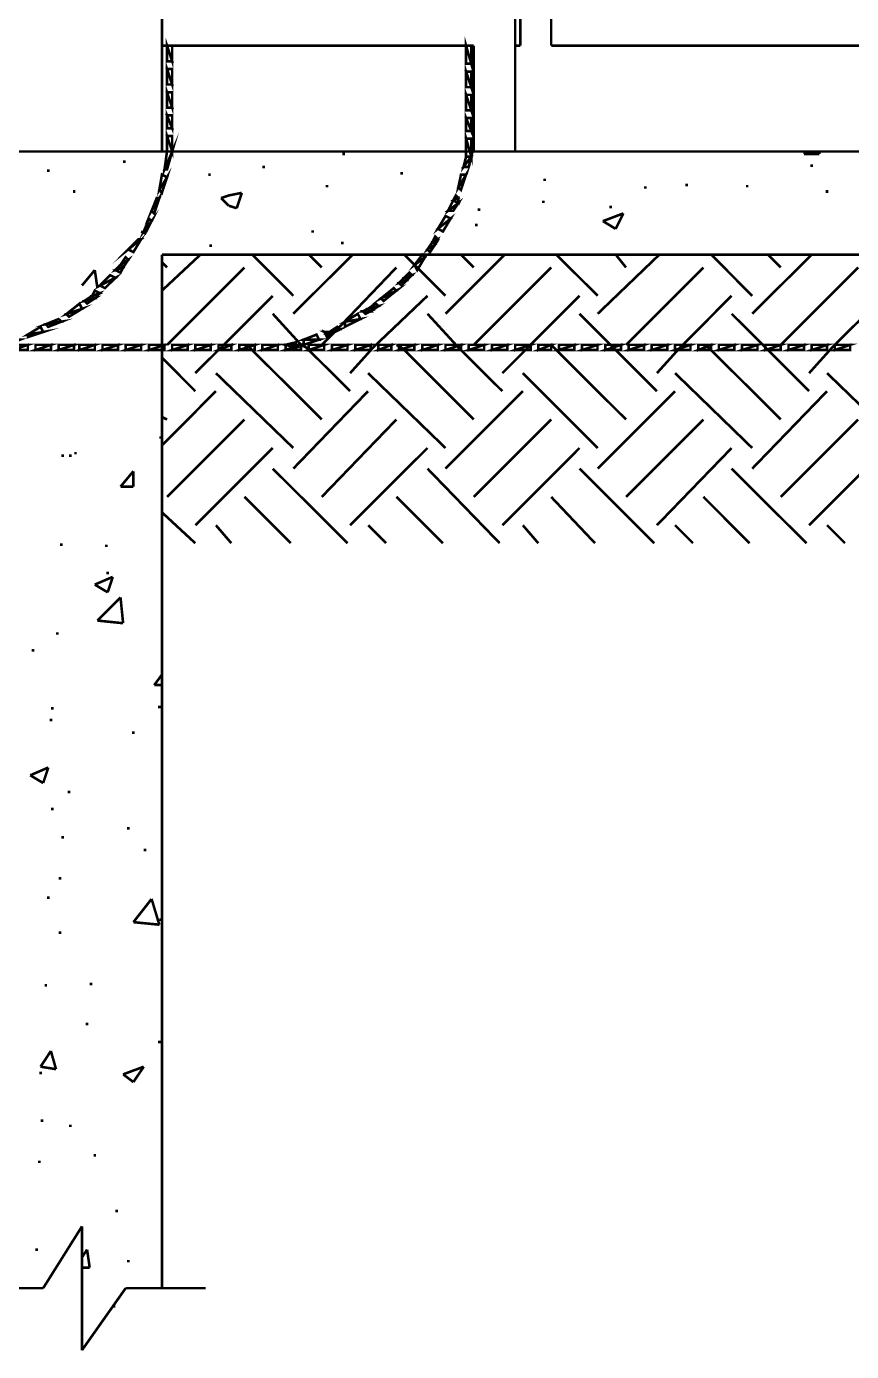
# Model space of a CAD drawing. Extents: x 219 to 1226, y 175 to 465.
# Drawn here: x 317.16 to 330.73, y 189.21 to 211 of the extents above; entities that cross this region are included whole.
import ezdxf

# ---------------------------------------------------------------- set-up
doc = ezdxf.new("R2010")
doc.units = 0
doc.header["$MEASUREMENT"] = 0
for name, color, linetype in [('C00-00-00-BLACK', 7, 'Continuous'), ('C00-FF-00', 3, 'Continuous'), ('C95-49-00', 34, 'Continuous')]:
    doc.layers.add(name, color=color, linetype=linetype)

msp = doc.modelspace()

# ---------------------------------------------------------------- linework, layer by layer
at = {"layer": 'C00-00-00-BLACK', "const_width": 0.0423}
for points in [[(319.392, 249.467), (319.392, 208.943)], [(325.202, 208.943), (325.202, 239.801)], [(325.287, 210.682), (325.287, 239.801)], [(325.794, 210.682), (325.794, 239.801)], [(319.392, 210.682), (324.522, 210.682)], [(324.522, 210.682), (324.522, 208.943)], [(325.287, 210.682), (325.202, 210.682)], [(325.794, 210.682), (357.179, 210.682)], [(403.535, 208.943), (237.877, 208.943)], [(329.952, 208.902), (329.993, 208.943)], [(330.205, 208.902), (330.205, 208.943)], [(318.754, 208.774), (318.796, 208.774)], [(322.36, 208.902), (322.403, 208.902)], [(329.952, 208.902), (330.205, 208.902)], [(330.079, 208.732), (330.079, 208.69)], [(317.523, 208.647), (317.523, 208.605)], [(320.154, 208.563), (320.195, 208.563)], [(321.045, 208.69), (321.088, 208.69)], [(323.334, 208.605), (323.334, 208.563)], [(317.949, 208.309), (317.949, 208.263)], [(322.106, 208.393), (322.106, 208.351)], [(325.667, 208.477), (325.71, 208.477)], [(327.321, 208.351), (327.364, 208.351)], [(328, 208.393), (328.043, 208.393)], [(329.017, 208.393), (329.017, 208.351)], [(330.332, 208.309), (330.332, 208.263)], [(320.365, 208.178), (320.493, 208.221)], [(320.365, 208.178), (320.493, 208.051)], [(320.493, 208.221), (320.706, 208.263)], [(320.622, 208.01), (320.706, 208.263)], [(325.667, 208.137), (325.667, 208.094)], [(320.493, 208.051), (320.622, 208.01)], [(324.606, 208.01), (324.606, 207.967)], [(326.644, 207.798), (326.982, 207.925)], [(326.771, 208.051), (326.771, 208.01)], [(326.855, 207.671), (326.982, 207.925)], [(324.564, 207.755), (324.564, 207.714)], [(326.644, 207.798), (326.855, 207.671)], [(320.195, 207.416), (320.195, 207.375)], [(321.849, 207.628), (321.892, 207.628)], [(322.36, 207.459), (322.36, 207.416)], [(319.392, 207.248), (358.029, 207.248)], [(319.392, 190.251), (319.392, 207.248)], [(318.077, 206.739), (318.288, 206.993)], [(318.331, 206.697), (318.288, 206.993)], [(319.349, 204.24), (319.392, 204.24)], [(317.738, 203.941), (317.781, 203.941)], [(317.865, 203.941), (317.908, 203.941)], [(317.949, 203.982), (317.992, 203.982)], [(318.711, 203.432), (318.923, 203.686)], [(318.923, 203.432), (318.923, 203.686)], [(318.711, 203.432), (318.923, 203.432)], [(317.738, 202.501), (317.738, 202.458)], [(318.457, 202.458), (318.5, 202.458)], [(318.5, 202.032), (318.5, 201.991)], [(318.288, 201.821), (318.584, 201.948)], [(318.288, 201.821), (318.5, 201.694)], [(318.5, 201.694), (318.584, 201.948)], [(318.331, 201.229), (318.711, 201.609)], [(318.754, 201.186), (318.711, 201.609)], [(319.392, 201.44), (319.392, 201.397)], [(318.331, 201.229), (318.754, 201.186)], [(317.65, 201.017), (317.692, 201.017)], [(317.27, 200.763), (317.27, 200.72)], [(319.265, 200.168), (319.392, 200.339)], [(319.265, 200.168), (319.392, 200.168)], [(317.566, 199.786), (317.609, 199.786)], [(319.349, 199.829), (319.349, 199.786)], [(317.566, 199.616), (317.566, 199.575)], [(318.923, 199.406), (318.923, 199.363)], [(317.227, 198.685), (317.523, 198.813)], [(317.439, 198.558), (317.523, 198.813)], [(317.227, 198.685), (317.439, 198.558)], [(317.865, 198.431), (317.865, 198.388)], [(317.566, 198.132), (317.609, 198.132)], [(318.839, 197.836), (318.839, 197.793)], [(317.738, 197.666), (317.781, 197.666)], [(319.093, 197.456), (319.135, 197.456)], [(317.692, 196.99), (317.738, 196.99)], [(317.523, 196.694), (317.523, 196.651)], [(318.923, 196.27), (319.222, 196.651)], [(319.349, 196.228), (319.222, 196.651)], [(319.349, 196.312), (319.392, 196.312)], [(317.692, 196.098), (317.738, 196.098)], [(318.923, 196.27), (319.349, 196.228)], [(317.482, 195.251), (317.482, 195.21)], [(318.204, 195.251), (318.245, 195.251)], [(318.161, 194.617), (318.161, 194.574)], [(317.396, 193.893), (317.566, 194.151)], [(317.65, 193.852), (317.566, 194.151)], [(319.349, 194.319), (319.349, 194.278)], [(317.396, 193.893), (317.65, 193.852)], [(317.396, 193.809), (317.396, 193.767)], [(318.754, 193.767), (319.093, 193.893)], [(318.754, 193.767), (318.923, 193.64)], [(318.923, 193.64), (319.093, 193.893)], [(317.396, 193.005), (317.439, 193.005)], [(317.865, 192.92), (317.908, 192.92)], [(318.288, 192.455), (318.288, 192.412)], [(317.353, 192.328), (317.396, 192.328)], [(318.627, 191.521), (318.67, 191.521)], [(318.077, 191.267), (317.439, 190.251)], [(318.077, 189.231), (318.077, 191.267)], [(317.312, 190.885), (317.353, 190.885)], [(318.077, 190.758), (318.161, 190.885)], [(318.204, 190.589), (318.161, 190.885)], [(318.839, 190.716), (318.839, 190.674)], [(318.077, 190.589), (318.204, 190.589)], [(316.208, 190.251), (317.439, 190.251)], [(318.796, 190.251), (318.077, 189.231)], [(318.796, 190.251), (320.111, 190.251)], [(318.584, 189.952), (318.627, 189.952)]]:
    msp.add_lwpolyline(points, dxfattribs=at)
at = {"layer": 'C00-FF-00', "const_width": 0.0423}
for points in [[(319.561, 210.427), (319.476, 210.682), (319.561, 210.682), (319.561, 210.427)], [(319.476, 210.427), (319.561, 210.427), (319.476, 210.682), (319.476, 210.427)], [(324.48, 210.386), (324.395, 210.682), (324.48, 210.682), (324.48, 210.386)], [(324.395, 210.386), (324.48, 210.386), (324.395, 210.682), (324.395, 210.386)], [(319.561, 210.044), (319.476, 210.298), (319.561, 210.298), (319.561, 210.044)], [(319.476, 210.044), (319.561, 210.044), (319.476, 210.298), (319.476, 210.044)], [(324.48, 210.001), (324.395, 210.256), (324.48, 210.256), (324.48, 210.001)], [(324.395, 210.001), (324.48, 210.001), (324.395, 210.256), (324.395, 210.001)], [(319.561, 209.664), (319.476, 209.917), (319.561, 209.917), (319.561, 209.664)], [(319.476, 209.664), (319.561, 209.664), (319.476, 209.917), (319.476, 209.664)], [(324.48, 209.621), (324.395, 209.875), (324.48, 209.875), (324.48, 209.621)], [(324.395, 209.621), (324.48, 209.621), (324.395, 209.875), (324.395, 209.621)], [(319.476, 209.325), (319.561, 209.325), (319.476, 209.536), (319.476, 209.325)], [(319.561, 209.325), (319.476, 209.536), (319.561, 209.536), (319.561, 209.325)], [(324.48, 209.282), (324.395, 209.494), (324.48, 209.494), (324.48, 209.282)], [(324.395, 209.282), (324.48, 209.282), (324.395, 209.494), (324.395, 209.282)], [(319.476, 208.647), (319.434, 208.647), (319.561, 208.943), (319.476, 208.647)], [(319.561, 208.943), (319.476, 209.198), (319.561, 209.198), (319.561, 208.943)], [(319.476, 208.943), (319.561, 208.943), (319.476, 209.198), (319.476, 208.943)], [(324.395, 208.859), (324.48, 208.859), (324.395, 209.155), (324.395, 208.859)], [(319.434, 208.647), (319.561, 208.943), (319.476, 208.943), (319.434, 208.647)], [(324.48, 208.859), (324.395, 209.155), (324.48, 209.155), (324.48, 208.859)], [(324.353, 208.69), (324.48, 208.859), (324.395, 208.859), (324.353, 208.69)], [(324.437, 208.69), (324.353, 208.69), (324.48, 208.859), (324.437, 208.69)], [(319.349, 208.309), (319.476, 208.52), (319.392, 208.563), (319.349, 208.309)], [(319.392, 208.263), (319.349, 208.309), (319.476, 208.52), (319.392, 208.263)], [(324.267, 208.351), (324.395, 208.563), (324.31, 208.563), (324.267, 208.351)], [(324.31, 208.309), (324.267, 208.351), (324.395, 208.563), (324.31, 208.309)], [(319.265, 207.925), (319.222, 207.967), (319.349, 208.178), (319.265, 207.925)], [(319.222, 207.967), (319.349, 208.178), (319.306, 208.178), (319.222, 207.967)], [(324.183, 207.967), (324.098, 207.967), (324.267, 208.094), (324.183, 207.967)], [(324.098, 207.967), (324.267, 208.094), (324.183, 208.137), (324.098, 207.967)], [(324.183, 208.137), (324.267, 208.178), (324.226, 208.221), (324.183, 208.137)], [(324.267, 208.094), (324.183, 208.137), (324.267, 208.178), (324.267, 208.094)], [(319.093, 207.628), (319.222, 207.798), (319.179, 207.84), (319.093, 207.628)], [(319.135, 207.628), (319.093, 207.628), (319.222, 207.798), (319.135, 207.628)], [(323.93, 207.671), (324.141, 207.84), (324.056, 207.882), (323.93, 207.671)], [(324.014, 207.628), (323.93, 207.671), (324.141, 207.84), (324.014, 207.628)], [(318.839, 207.332), (319.05, 207.501), (319.007, 207.501), (318.839, 207.332)], [(318.923, 207.289), (318.839, 207.332), (319.05, 207.501), (318.923, 207.289)], [(323.76, 207.332), (323.887, 207.416), (323.844, 207.459), (323.76, 207.332)], [(323.802, 207.289), (323.76, 207.332), (323.887, 207.416), (323.802, 207.289)], [(323.844, 207.459), (323.93, 207.501), (323.887, 207.544), (323.844, 207.459)], [(323.887, 207.416), (323.844, 207.459), (323.93, 207.501), (323.887, 207.416)], [(318.711, 207.078), (318.839, 207.162), (318.796, 207.205), (318.711, 207.078)], [(318.754, 207.036), (318.711, 207.078), (318.839, 207.162), (318.754, 207.036)], [(323.548, 207.078), (323.718, 207.205), (323.675, 207.248), (323.548, 207.078)], [(323.591, 206.993), (323.548, 207.078), (323.718, 207.205), (323.591, 206.993)], [(318.627, 206.993), (318.754, 207.036), (318.711, 207.078), (318.627, 206.993)], [(318.711, 206.952), (318.627, 206.993), (318.754, 207.036), (318.711, 206.952)], [(318.373, 206.739), (318.627, 206.866), (318.542, 206.909), (318.373, 206.739)], [(318.457, 206.697), (318.373, 206.739), (318.627, 206.866), (318.457, 206.697)], [(323.291, 206.782), (323.418, 206.823), (323.376, 206.866), (323.291, 206.782)], [(323.334, 206.739), (323.291, 206.782), (323.418, 206.823), (323.334, 206.739)], [(323.376, 206.866), (323.502, 206.909), (323.461, 206.952), (323.376, 206.866)], [(323.418, 206.823), (323.376, 206.866), (323.502, 206.909), (323.418, 206.823)], [(318.118, 206.486), (318.288, 206.527), (318.245, 206.57), (318.118, 206.486)], [(318.161, 206.443), (318.118, 206.486), (318.288, 206.527), (318.161, 206.443)], [(318.245, 206.57), (318.373, 206.613), (318.288, 206.655), (318.245, 206.57)], [(318.288, 206.527), (318.245, 206.57), (318.373, 206.613), (318.288, 206.527)], [(322.995, 206.527), (323.249, 206.655), (323.206, 206.697), (322.995, 206.527)], [(323.038, 206.486), (322.995, 206.527), (323.249, 206.655), (323.038, 206.486)], [(317.822, 206.271), (318.078, 206.356), (318.037, 206.441), (317.822, 206.271)], [(317.865, 206.228), (317.822, 206.271), (318.078, 206.356), (317.865, 206.228)], [(322.699, 206.316), (322.826, 206.316), (322.783, 206.358), (322.699, 206.316)], [(322.783, 206.358), (322.953, 206.4), (322.91, 206.443), (322.783, 206.358)], [(322.826, 206.316), (322.783, 206.358), (322.953, 206.4), (322.826, 206.316)], [(317.482, 206.102), (317.738, 206.144), (317.692, 206.187), (317.482, 206.102)], [(317.523, 206.06), (317.482, 206.102), (317.738, 206.144), (317.523, 206.06)], [(322.403, 206.144), (322.656, 206.187), (322.614, 206.274), (322.403, 206.144)], [(322.403, 206.06), (322.403, 206.144), (322.656, 206.187), (322.403, 206.06)], [(322.742, 206.274), (322.699, 206.316), (322.826, 206.316), (322.742, 206.274)], [(317.186, 205.932), (317.439, 205.975), (317.396, 206.06), (317.186, 205.932)], [(317.186, 205.891), (317.186, 205.932), (317.439, 205.975), (317.186, 205.891)], [(321.722, 205.848), (321.977, 205.848), (321.934, 205.932), (321.722, 205.848)], [(322.064, 205.975), (322.148, 205.932), (322.148, 205.975), (322.064, 205.975)], [(322.106, 205.891), (322.064, 205.975), (322.148, 205.932), (322.106, 205.891)], [(322.148, 205.975), (322.317, 206.017), (322.276, 206.06), (322.148, 205.975)], [(322.148, 205.932), (322.148, 205.975), (322.317, 206.017), (322.148, 205.932)], [(316.847, 205.763), (316.804, 205.848), (317.06, 205.848), (316.847, 205.763)], [(316.93, 205.678), (317.186, 205.763), (317.186, 205.678), (316.93, 205.678)], [(316.93, 205.763), (316.93, 205.678), (317.186, 205.763), (316.93, 205.763)], [(317.312, 205.678), (317.566, 205.763), (317.566, 205.678), (317.312, 205.678)], [(317.312, 205.763), (317.312, 205.678), (317.566, 205.763), (317.312, 205.763)], [(317.692, 205.678), (317.946, 205.763), (317.946, 205.678), (317.692, 205.678)], [(317.692, 205.763), (317.692, 205.678), (317.946, 205.763), (317.692, 205.763)], [(318.034, 205.678), (318.288, 205.763), (318.288, 205.678), (318.034, 205.678)], [(318.034, 205.763), (318.034, 205.678), (318.288, 205.763), (318.034, 205.763)], [(318.415, 205.678), (318.67, 205.763), (318.67, 205.678), (318.415, 205.678)], [(318.415, 205.763), (318.415, 205.678), (318.67, 205.763), (318.415, 205.763)], [(318.796, 205.678), (319.05, 205.763), (319.05, 205.678), (318.796, 205.678)], [(318.796, 205.763), (318.796, 205.678), (319.05, 205.763), (318.796, 205.763)], [(319.179, 205.678), (319.434, 205.763), (319.434, 205.678), (319.179, 205.678)], [(319.179, 205.763), (319.179, 205.678), (319.434, 205.763), (319.179, 205.763)], [(319.561, 205.678), (319.815, 205.763), (319.815, 205.678), (319.561, 205.678)], [(319.561, 205.763), (319.561, 205.678), (319.815, 205.763), (319.561, 205.763)], [(319.941, 205.678), (320.195, 205.763), (320.195, 205.678), (319.941, 205.678)], [(319.941, 205.763), (319.941, 205.678), (320.195, 205.763), (319.941, 205.763)], [(320.323, 205.678), (320.534, 205.763), (320.534, 205.678), (320.323, 205.678)], [(320.323, 205.763), (320.323, 205.678), (320.534, 205.763), (320.323, 205.763)], [(320.664, 205.678), (320.919, 205.763), (320.919, 205.678), (320.664, 205.678)], [(320.664, 205.763), (320.664, 205.678), (320.919, 205.763), (320.664, 205.763)], [(321.045, 205.678), (321.299, 205.763), (321.299, 205.678), (321.045, 205.678)], [(321.045, 205.763), (321.045, 205.678), (321.299, 205.763), (321.045, 205.763)], [(321.426, 205.678), (321.681, 205.763), (321.681, 205.678), (321.426, 205.678)], [(321.426, 205.763), (321.595, 205.721), (321.595, 205.805), (321.426, 205.763)], [(321.426, 205.678), (321.426, 205.763), (321.595, 205.721), (321.426, 205.678)], [(321.426, 205.763), (321.426, 205.678), (321.681, 205.763), (321.426, 205.763)], [(321.807, 205.678), (322.061, 205.763), (322.061, 205.678), (321.807, 205.678)], [(321.722, 205.763), (321.722, 205.848), (321.977, 205.848), (321.722, 205.763)], [(321.807, 205.763), (321.807, 205.678), (322.061, 205.763), (321.807, 205.763)], [(322.19, 205.678), (322.444, 205.763), (322.444, 205.678), (322.19, 205.678)], [(322.19, 205.763), (322.19, 205.678), (322.444, 205.763), (322.19, 205.763)], [(322.572, 205.678), (322.826, 205.763), (322.826, 205.678), (322.572, 205.678)], [(322.572, 205.763), (322.572, 205.678), (322.826, 205.763), (322.572, 205.763)], [(322.953, 205.678), (323.165, 205.763), (323.165, 205.678), (322.953, 205.678)], [(322.953, 205.763), (322.953, 205.678), (323.165, 205.763), (322.953, 205.763)], [(323.291, 205.678), (323.545, 205.763), (323.545, 205.678), (323.291, 205.678)], [(323.291, 205.763), (323.291, 205.678), (323.545, 205.763), (323.291, 205.763)], [(323.675, 205.678), (323.93, 205.763), (323.93, 205.678), (323.675, 205.678)], [(323.675, 205.763), (323.675, 205.678), (323.93, 205.763), (323.675, 205.763)], [(324.056, 205.678), (324.31, 205.763), (324.31, 205.678), (324.056, 205.678)], [(324.056, 205.763), (324.056, 205.678), (324.31, 205.763), (324.056, 205.763)], [(324.437, 205.678), (324.692, 205.763), (324.692, 205.678), (324.437, 205.678)], [(324.437, 205.763), (324.437, 205.678), (324.692, 205.763), (324.437, 205.763)], [(324.819, 205.678), (325.072, 205.763), (325.072, 205.678), (324.819, 205.678)], [(324.819, 205.763), (324.819, 205.678), (325.072, 205.763), (324.819, 205.763)], [(325.202, 205.678), (325.455, 205.763), (325.455, 205.678), (325.202, 205.678)], [(325.202, 205.763), (325.202, 205.678), (325.455, 205.763), (325.202, 205.763)], [(325.583, 205.678), (325.794, 205.763), (325.794, 205.678), (325.583, 205.678)], [(325.583, 205.763), (325.583, 205.678), (325.794, 205.763), (325.583, 205.763)], [(325.921, 205.678), (326.176, 205.763), (326.176, 205.678), (325.921, 205.678)], [(325.921, 205.763), (325.921, 205.678), (326.176, 205.763), (325.921, 205.763)], [(326.303, 205.678), (326.556, 205.763), (326.556, 205.678), (326.303, 205.678)], [(326.303, 205.763), (326.303, 205.678), (326.556, 205.763), (326.303, 205.763)], [(326.686, 205.678), (326.941, 205.763), (326.941, 205.678), (326.686, 205.678)], [(326.686, 205.763), (326.686, 205.678), (326.941, 205.763), (326.686, 205.763)], [(327.068, 205.678), (327.321, 205.763), (327.321, 205.678), (327.068, 205.678)], [(327.068, 205.763), (327.068, 205.678), (327.321, 205.763), (327.068, 205.763)], [(327.448, 205.678), (327.703, 205.763), (327.703, 205.678), (327.448, 205.678)], [(327.448, 205.763), (327.448, 205.678), (327.703, 205.763), (327.448, 205.763)], [(327.832, 205.678), (328.086, 205.763), (328.086, 205.678), (327.832, 205.678)], [(327.832, 205.763), (327.832, 205.678), (328.086, 205.763), (327.832, 205.763)], [(328.213, 205.678), (328.425, 205.763), (328.425, 205.678), (328.213, 205.678)], [(328.213, 205.763), (328.213, 205.678), (328.425, 205.763), (328.213, 205.763)], [(328.552, 205.678), (328.805, 205.763), (328.805, 205.678), (328.552, 205.678)], [(328.552, 205.763), (328.552, 205.678), (328.805, 205.763), (328.552, 205.763)], [(328.932, 205.678), (329.187, 205.763), (329.187, 205.678), (328.932, 205.678)], [(328.932, 205.763), (328.932, 205.678), (329.187, 205.763), (328.932, 205.763)], [(329.317, 205.678), (329.57, 205.763), (329.57, 205.678), (329.317, 205.678)], [(329.317, 205.763), (329.317, 205.678), (329.57, 205.763), (329.317, 205.763)], [(329.697, 205.678), (329.952, 205.763), (329.952, 205.678), (329.697, 205.678)], [(329.697, 205.763), (329.697, 205.678), (329.952, 205.763), (329.697, 205.763)], [(330.079, 205.678), (330.332, 205.763), (330.332, 205.678), (330.079, 205.678)], [(330.079, 205.763), (330.079, 205.678), (330.332, 205.763), (330.079, 205.763)], [(330.459, 205.678), (330.712, 205.763), (330.712, 205.678), (330.459, 205.678)], [(330.459, 205.763), (330.459, 205.678), (330.712, 205.763), (330.459, 205.763)]]:
    msp.add_lwpolyline(points, close=True, dxfattribs=at)
for points in [[(319.476, 210.682), (319.561, 210.682)], [(324.395, 210.682), (324.48, 210.682)], [(319.135, 207.586), (319.05, 207.628)], [(317.692, 206.187), (317.738, 206.144)]]:
    msp.add_lwpolyline(points, dxfattribs=at)
at = {"layer": 'C00-FF-00'}
for points in [[(319.476, 210.427), (319.561, 210.427), (319.476, 210.682), (319.476, 210.427)], [(319.561, 210.427), (319.476, 210.682), (319.561, 210.682), (319.561, 210.427)], [(324.395, 210.386), (324.48, 210.386), (324.395, 210.682), (324.395, 210.386)], [(324.48, 210.386), (324.395, 210.682), (324.48, 210.682), (324.48, 210.386)], [(319.476, 210.044), (319.561, 210.044), (319.476, 210.298), (319.476, 210.044)], [(319.561, 210.044), (319.476, 210.298), (319.561, 210.298), (319.561, 210.044)], [(324.395, 210.001), (324.48, 210.001), (324.395, 210.256), (324.395, 210.001)], [(324.48, 210.001), (324.395, 210.256), (324.48, 210.256), (324.48, 210.001)], [(319.476, 209.664), (319.561, 209.664), (319.476, 209.917), (319.476, 209.664)], [(319.561, 209.664), (319.476, 209.917), (319.561, 209.917), (319.561, 209.664)], [(324.395, 209.621), (324.48, 209.621), (324.395, 209.875), (324.395, 209.621)], [(324.48, 209.621), (324.395, 209.875), (324.48, 209.875), (324.48, 209.621)], [(319.476, 209.325), (319.561, 209.325), (319.476, 209.536), (319.476, 209.325)], [(319.561, 209.325), (319.476, 209.536), (319.561, 209.536), (319.561, 209.325)], [(324.395, 209.282), (324.48, 209.282), (324.395, 209.494), (324.395, 209.282)], [(324.48, 209.282), (324.395, 209.494), (324.48, 209.494), (324.48, 209.282)], [(319.476, 208.943), (319.561, 208.943), (319.476, 209.198), (319.476, 208.943)], [(319.561, 208.943), (319.476, 209.198), (319.561, 209.198), (319.561, 208.943)], [(324.395, 208.859), (324.48, 208.859), (324.395, 209.155), (324.395, 208.859)], [(324.48, 208.859), (324.395, 209.155), (324.48, 209.155), (324.48, 208.859)], [(319.476, 208.647), (319.434, 208.647), (319.561, 208.943), (319.476, 208.647)], [(319.434, 208.647), (319.561, 208.943), (319.476, 208.943), (319.434, 208.647)], [(324.437, 208.69), (324.353, 208.69), (324.48, 208.859), (324.437, 208.69)], [(324.353, 208.69), (324.48, 208.859), (324.395, 208.859), (324.353, 208.69)], [(319.349, 208.309), (319.476, 208.52), (319.392, 208.563), (319.349, 208.309)], [(324.31, 208.309), (324.267, 208.351), (324.395, 208.563), (324.31, 208.309)], [(324.267, 208.351), (324.395, 208.563), (324.31, 208.563), (324.267, 208.351)], [(319.392, 208.263), (319.349, 208.309), (319.476, 208.52), (319.392, 208.263)], [(319.265, 207.925), (319.222, 207.967), (319.349, 208.178), (319.265, 207.925)], [(319.222, 207.967), (319.349, 208.178), (319.306, 208.178), (319.222, 207.967)], [(324.098, 207.967), (324.267, 208.094), (324.183, 208.137), (324.098, 207.967)], [(324.183, 207.967), (324.098, 207.967), (324.267, 208.094), (324.183, 207.967)], [(324.183, 208.137), (324.267, 208.178), (324.226, 208.221), (324.183, 208.137)], [(324.267, 208.094), (324.183, 208.137), (324.267, 208.178), (324.267, 208.094)], [(323.93, 207.671), (324.141, 207.84), (324.056, 207.882), (323.93, 207.671)], [(319.093, 207.628), (319.222, 207.798), (319.179, 207.84), (319.093, 207.628)], [(319.135, 207.628), (319.093, 207.628), (319.222, 207.798), (319.135, 207.628)], [(324.014, 207.628), (323.93, 207.671), (324.141, 207.84), (324.014, 207.628)], [(318.923, 207.289), (318.839, 207.332), (319.05, 207.501), (318.923, 207.289)], [(318.839, 207.332), (319.05, 207.501), (319.007, 207.501), (318.839, 207.332)], [(323.76, 207.332), (323.887, 207.416), (323.844, 207.459), (323.76, 207.332)], [(323.844, 207.459), (323.93, 207.501), (323.887, 207.544), (323.844, 207.459)], [(323.887, 207.416), (323.844, 207.459), (323.93, 207.501), (323.887, 207.416)], [(323.548, 207.078), (323.718, 207.205), (323.675, 207.248), (323.548, 207.078)], [(323.802, 207.289), (323.76, 207.332), (323.887, 207.416), (323.802, 207.289)], [(318.627, 206.993), (318.754, 207.036), (318.711, 207.078), (318.627, 206.993)], [(318.711, 206.952), (318.627, 206.993), (318.754, 207.036), (318.711, 206.952)], [(318.711, 207.078), (318.839, 207.162), (318.796, 207.205), (318.711, 207.078)], [(318.754, 207.036), (318.711, 207.078), (318.839, 207.162), (318.754, 207.036)], [(323.591, 206.993), (323.548, 207.078), (323.718, 207.205), (323.591, 206.993)], [(318.373, 206.739), (318.627, 206.866), (318.542, 206.909), (318.373, 206.739)], [(318.457, 206.697), (318.373, 206.739), (318.627, 206.866), (318.457, 206.697)], [(323.291, 206.782), (323.418, 206.823), (323.376, 206.866), (323.291, 206.782)], [(323.334, 206.739), (323.291, 206.782), (323.418, 206.823), (323.334, 206.739)], [(323.376, 206.866), (323.502, 206.909), (323.461, 206.952), (323.376, 206.866)], [(323.418, 206.823), (323.376, 206.866), (323.502, 206.909), (323.418, 206.823)], [(318.118, 206.486), (318.288, 206.527), (318.245, 206.57), (318.118, 206.486)], [(318.245, 206.57), (318.373, 206.613), (318.288, 206.655), (318.245, 206.57)], [(318.288, 206.527), (318.245, 206.57), (318.373, 206.613), (318.288, 206.527)], [(322.995, 206.527), (323.249, 206.655), (323.206, 206.697), (322.995, 206.527)], [(323.038, 206.486), (322.995, 206.527), (323.249, 206.655), (323.038, 206.486)], [(317.822, 206.271), (318.078, 206.356), (318.037, 206.441), (317.822, 206.271)], [(317.865, 206.228), (317.822, 206.271), (318.078, 206.356), (317.865, 206.228)], [(318.161, 206.443), (318.118, 206.486), (318.288, 206.527), (318.161, 206.443)], [(322.699, 206.316), (322.826, 206.316), (322.783, 206.358), (322.699, 206.316)], [(322.783, 206.358), (322.953, 206.4), (322.91, 206.443), (322.783, 206.358)], [(322.826, 206.316), (322.783, 206.358), (322.953, 206.4), (322.826, 206.316)], [(317.482, 206.102), (317.738, 206.144), (317.692, 206.187), (317.482, 206.102)], [(317.523, 206.06), (317.482, 206.102), (317.738, 206.144), (317.523, 206.06)], [(322.403, 206.144), (322.656, 206.187), (322.614, 206.274), (322.403, 206.144)], [(322.403, 206.06), (322.403, 206.144), (322.656, 206.187), (322.403, 206.06)], [(322.742, 206.274), (322.699, 206.316), (322.826, 206.316), (322.742, 206.274)], [(317.186, 205.932), (317.439, 205.975), (317.396, 206.06), (317.186, 205.932)], [(317.186, 205.891), (317.186, 205.932), (317.439, 205.975), (317.186, 205.891)], [(321.722, 205.848), (321.977, 205.848), (321.934, 205.932), (321.722, 205.848)], [(322.106, 205.891), (322.064, 205.975), (322.148, 205.932), (322.106, 205.891)], [(322.064, 205.975), (322.148, 205.932), (322.148, 205.975), (322.064, 205.975)], [(322.148, 205.975), (322.317, 206.017), (322.276, 206.06), (322.148, 205.975)], [(322.148, 205.932), (322.148, 205.975), (322.317, 206.017), (322.148, 205.932)], [(316.93, 205.763), (316.93, 205.678), (317.186, 205.763), (316.93, 205.763)], [(316.93, 205.678), (317.186, 205.763), (317.186, 205.678), (316.93, 205.678)], [(317.312, 205.763), (317.312, 205.678), (317.566, 205.763), (317.312, 205.763)], [(317.312, 205.678), (317.566, 205.763), (317.566, 205.678), (317.312, 205.678)], [(317.692, 205.763), (317.692, 205.678), (317.946, 205.763), (317.692, 205.763)], [(317.692, 205.678), (317.946, 205.763), (317.946, 205.678), (317.692, 205.678)], [(318.034, 205.763), (318.034, 205.678), (318.288, 205.763), (318.034, 205.763)], [(318.034, 205.678), (318.288, 205.763), (318.288, 205.678), (318.034, 205.678)], [(318.415, 205.763), (318.415, 205.678), (318.67, 205.763), (318.415, 205.763)], [(318.415, 205.678), (318.67, 205.763), (318.67, 205.678), (318.415, 205.678)], [(318.796, 205.763), (318.796, 205.678), (319.05, 205.763), (318.796, 205.763)], [(318.796, 205.678), (319.05, 205.763), (319.05, 205.678), (318.796, 205.678)], [(319.179, 205.763), (319.179, 205.678), (319.434, 205.763), (319.179, 205.763)], [(319.179, 205.678), (319.434, 205.763), (319.434, 205.678), (319.179, 205.678)], [(319.561, 205.763), (319.561, 205.678), (319.815, 205.763), (319.561, 205.763)], [(319.561, 205.678), (319.815, 205.763), (319.815, 205.678), (319.561, 205.678)], [(319.941, 205.763), (319.941, 205.678), (320.195, 205.763), (319.941, 205.763)], [(319.941, 205.678), (320.195, 205.763), (320.195, 205.678), (319.941, 205.678)], [(320.323, 205.763), (320.323, 205.678), (320.534, 205.763), (320.323, 205.763)], [(320.323, 205.678), (320.534, 205.763), (320.534, 205.678), (320.323, 205.678)], [(320.664, 205.763), (320.664, 205.678), (320.919, 205.763), (320.664, 205.763)], [(320.664, 205.678), (320.919, 205.763), (320.919, 205.678), (320.664, 205.678)], [(321.045, 205.763), (321.045, 205.678), (321.299, 205.763), (321.045, 205.763)], [(321.045, 205.678), (321.299, 205.763), (321.299, 205.678), (321.045, 205.678)], [(321.426, 205.763), (321.595, 205.721), (321.595, 205.805), (321.426, 205.763)], [(321.426, 205.763), (321.426, 205.678), (321.681, 205.763), (321.426, 205.763)], [(321.426, 205.678), (321.681, 205.763), (321.681, 205.678), (321.426, 205.678)], [(321.426, 205.678), (321.426, 205.763), (321.595, 205.721), (321.426, 205.678)], [(321.722, 205.763), (321.722, 205.848), (321.977, 205.848), (321.722, 205.763)], [(321.807, 205.763), (321.807, 205.678), (322.061, 205.763), (321.807, 205.763)], [(321.807, 205.678), (322.061, 205.763), (322.061, 205.678), (321.807, 205.678)], [(322.19, 205.763), (322.19, 205.678), (322.444, 205.763), (322.19, 205.763)], [(322.19, 205.678), (322.444, 205.763), (322.444, 205.678), (322.19, 205.678)], [(322.572, 205.763), (322.572, 205.678), (322.826, 205.763), (322.572, 205.763)], [(322.572, 205.678), (322.826, 205.763), (322.826, 205.678), (322.572, 205.678)], [(322.953, 205.763), (322.953, 205.678), (323.165, 205.763), (322.953, 205.763)], [(322.953, 205.678), (323.165, 205.763), (323.165, 205.678), (322.953, 205.678)], [(323.291, 205.763), (323.291, 205.678), (323.545, 205.763), (323.291, 205.763)], [(323.291, 205.678), (323.545, 205.763), (323.545, 205.678), (323.291, 205.678)], [(323.675, 205.763), (323.675, 205.678), (323.93, 205.763), (323.675, 205.763)], [(323.675, 205.678), (323.93, 205.763), (323.93, 205.678), (323.675, 205.678)], [(324.056, 205.763), (324.056, 205.678), (324.31, 205.763), (324.056, 205.763)], [(324.056, 205.678), (324.31, 205.763), (324.31, 205.678), (324.056, 205.678)], [(324.437, 205.763), (324.437, 205.678), (324.692, 205.763), (324.437, 205.763)], [(324.437, 205.678), (324.692, 205.763), (324.692, 205.678), (324.437, 205.678)], [(324.819, 205.763), (324.819, 205.678), (325.072, 205.763), (324.819, 205.763)], [(324.819, 205.678), (325.072, 205.763), (325.072, 205.678), (324.819, 205.678)], [(325.202, 205.763), (325.202, 205.678), (325.455, 205.763), (325.202, 205.763)], [(325.202, 205.678), (325.455, 205.763), (325.455, 205.678), (325.202, 205.678)], [(325.583, 205.763), (325.583, 205.678), (325.794, 205.763), (325.583, 205.763)], [(325.583, 205.678), (325.794, 205.763), (325.794, 205.678), (325.583, 205.678)], [(325.921, 205.763), (325.921, 205.678), (326.176, 205.763), (325.921, 205.763)], [(325.921, 205.678), (326.176, 205.763), (326.176, 205.678), (325.921, 205.678)], [(326.303, 205.763), (326.303, 205.678), (326.556, 205.763), (326.303, 205.763)], [(326.303, 205.678), (326.556, 205.763), (326.556, 205.678), (326.303, 205.678)], [(326.686, 205.763), (326.686, 205.678), (326.941, 205.763), (326.686, 205.763)], [(326.686, 205.678), (326.941, 205.763), (326.941, 205.678), (326.686, 205.678)], [(327.068, 205.763), (327.068, 205.678), (327.321, 205.763), (327.068, 205.763)], [(327.068, 205.678), (327.321, 205.763), (327.321, 205.678), (327.068, 205.678)], [(327.448, 205.763), (327.448, 205.678), (327.703, 205.763), (327.448, 205.763)], [(327.448, 205.678), (327.703, 205.763), (327.703, 205.678), (327.448, 205.678)], [(327.832, 205.763), (327.832, 205.678), (328.086, 205.763), (327.832, 205.763)], [(327.832, 205.678), (328.086, 205.763), (328.086, 205.678), (327.832, 205.678)], [(328.213, 205.763), (328.213, 205.678), (328.425, 205.763), (328.213, 205.763)], [(328.213, 205.678), (328.425, 205.763), (328.425, 205.678), (328.213, 205.678)], [(328.552, 205.763), (328.552, 205.678), (328.805, 205.763), (328.552, 205.763)], [(328.552, 205.678), (328.805, 205.763), (328.805, 205.678), (328.552, 205.678)], [(328.932, 205.763), (328.932, 205.678), (329.187, 205.763), (328.932, 205.763)], [(328.932, 205.678), (329.187, 205.763), (329.187, 205.678), (328.932, 205.678)], [(329.317, 205.763), (329.317, 205.678), (329.57, 205.763), (329.317, 205.763)], [(329.317, 205.678), (329.57, 205.763), (329.57, 205.678), (329.317, 205.678)], [(329.697, 205.763), (329.697, 205.678), (329.952, 205.763), (329.697, 205.763)], [(329.697, 205.678), (329.952, 205.763), (329.952, 205.678), (329.697, 205.678)], [(330.079, 205.763), (330.079, 205.678), (330.332, 205.763), (330.079, 205.763)], [(330.079, 205.678), (330.332, 205.763), (330.332, 205.678), (330.079, 205.678)], [(330.459, 205.763), (330.459, 205.678), (330.712, 205.763), (330.459, 205.763)], [(330.459, 205.678), (330.712, 205.763), (330.712, 205.678), (330.459, 205.678)]]:
    msp.add_lwpolyline(points, close=True, dxfattribs=at)
at = {"layer": 'C95-49-00', "const_width": 0.0423}
for points in [[(319.392, 206.655), (320.027, 207.248)], [(321.553, 206.57), (320.876, 207.248)], [(321.553, 206.274), (322.529, 207.248)], [(322.021, 207.036), (321.807, 207.248)], [(323.376, 207.248), (323.591, 207.036), (324.056, 206.57)], [(324.056, 206.274), (325.032, 207.248)], [(324.522, 207.036), (324.31, 207.248)], [(326.559, 206.57), (325.879, 207.248)], [(326.559, 206.274), (327.574, 207.248)], [(327.025, 207.036), (326.855, 207.248)], [(329.101, 206.57), (328.425, 207.248)], [(329.101, 206.274), (330.079, 207.248)], [(329.57, 207.036), (329.358, 207.248)], [(319.476, 207.036), (319.392, 207.12)], [(319.476, 205.763), (320.749, 207.036)], [(323.249, 207.036), (322.233, 205.975), (322.021, 205.763)], [(324.522, 205.763), (325.794, 207.036)], [(327.025, 205.763), (328.298, 207.036)], [(329.57, 205.763), (330.843, 207.036)], [(319.941, 205.298), (320.365, 205.721), (321.215, 206.57)], [(322.487, 205.298), (322.868, 205.721), (323.76, 206.57)], [(324.991, 205.298), (325.414, 205.721), (326.26, 206.57)], [(327.533, 205.298), (327.916, 205.721), (328.762, 206.57)], [(331.308, 206.57), (330.843, 206.144), (330.416, 205.721)], [(321.215, 206.274), (321.681, 205.763), (321.765, 205.721)], [(324.991, 205.002), (324.267, 205.721), (323.76, 206.274)], [(327.533, 205.002), (326.812, 205.721), (326.26, 206.274)], [(330.036, 205.002), (329.317, 205.721), (328.762, 206.274)], [(322.021, 204.536), (320.833, 205.721), (320.749, 205.763)], [(322.487, 205.002), (321.765, 205.721)], [(323.334, 205.721), (323.249, 205.763)], [(324.522, 204.536), (323.334, 205.721)], [(327.025, 204.536), (325.837, 205.721), (325.794, 205.763)], [(329.57, 204.536), (328.382, 205.721), (328.298, 205.763)], [(330.036, 205.298), (330.416, 205.721)], [(319.941, 205.002), (319.392, 205.552)], [(321.553, 204.067), (320.28, 205.298)], [(324.056, 204.067), (322.783, 205.298)], [(326.559, 204.067), (325.328, 205.298)], [(329.101, 204.067), (327.832, 205.298)], [(331.605, 204.067), (330.332, 205.298)], [(319.392, 204.109), (320.28, 205.002)], [(321.553, 203.728), (322.783, 205.002)], [(324.056, 203.728), (325.328, 205.002)], [(326.559, 203.728), (327.832, 205.002)], [(329.101, 203.728), (330.332, 205.002)], [(319.476, 204.536), (319.392, 204.577)], [(319.476, 203.263), (320.749, 204.536)], [(322.021, 203.263), (323.249, 204.536)], [(324.522, 203.263), (325.794, 204.536)], [(327.025, 203.263), (328.298, 204.536)], [(329.57, 203.263), (330.843, 204.536)], [(319.941, 202.797), (321.215, 204.067)], [(322.487, 202.797), (323.76, 204.067)], [(324.991, 202.797), (326.26, 204.067)], [(327.533, 202.797), (328.762, 204.067)], [(330.036, 202.797), (331.308, 204.067)], [(322.444, 202.501), (321.215, 203.728)], [(324.948, 202.501), (323.76, 203.728)], [(327.491, 202.501), (326.26, 203.728)], [(329.993, 202.501), (328.762, 203.728)], [(321.511, 202.501), (320.749, 203.263)], [(324.014, 202.501), (323.249, 203.263)], [(326.516, 202.501), (325.794, 203.263)], [(329.059, 202.501), (328.298, 203.263)], [(319.941, 202.501), (319.392, 203.009)], [(320.534, 202.501), (320.28, 202.797)], [(323.079, 202.501), (322.783, 202.797)], [(325.583, 202.501), (325.328, 202.797)], [(328.128, 202.501), (327.832, 202.797)], [(330.628, 202.501), (330.332, 202.797)]]:
    msp.add_lwpolyline(points, dxfattribs=at)

doc.saveas('drawing.dxf')
